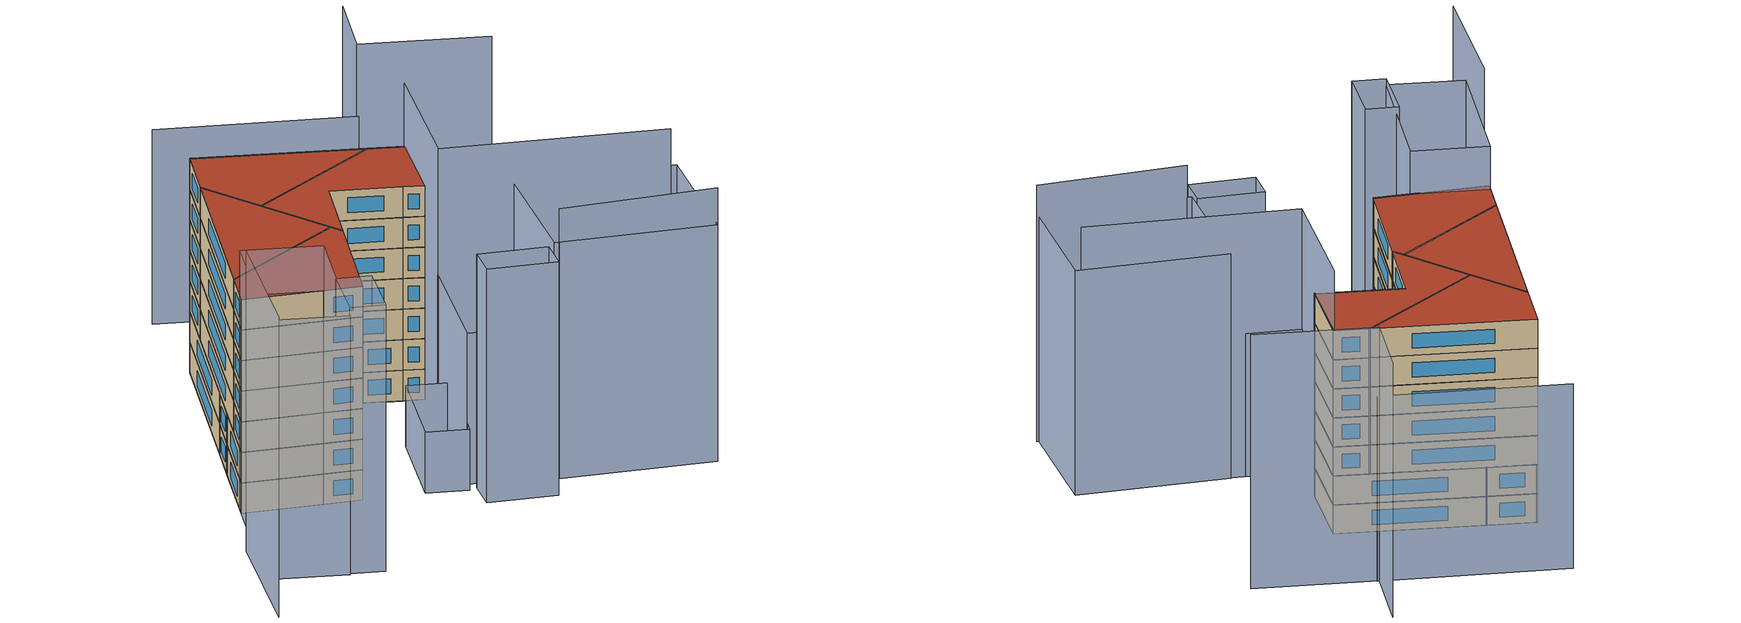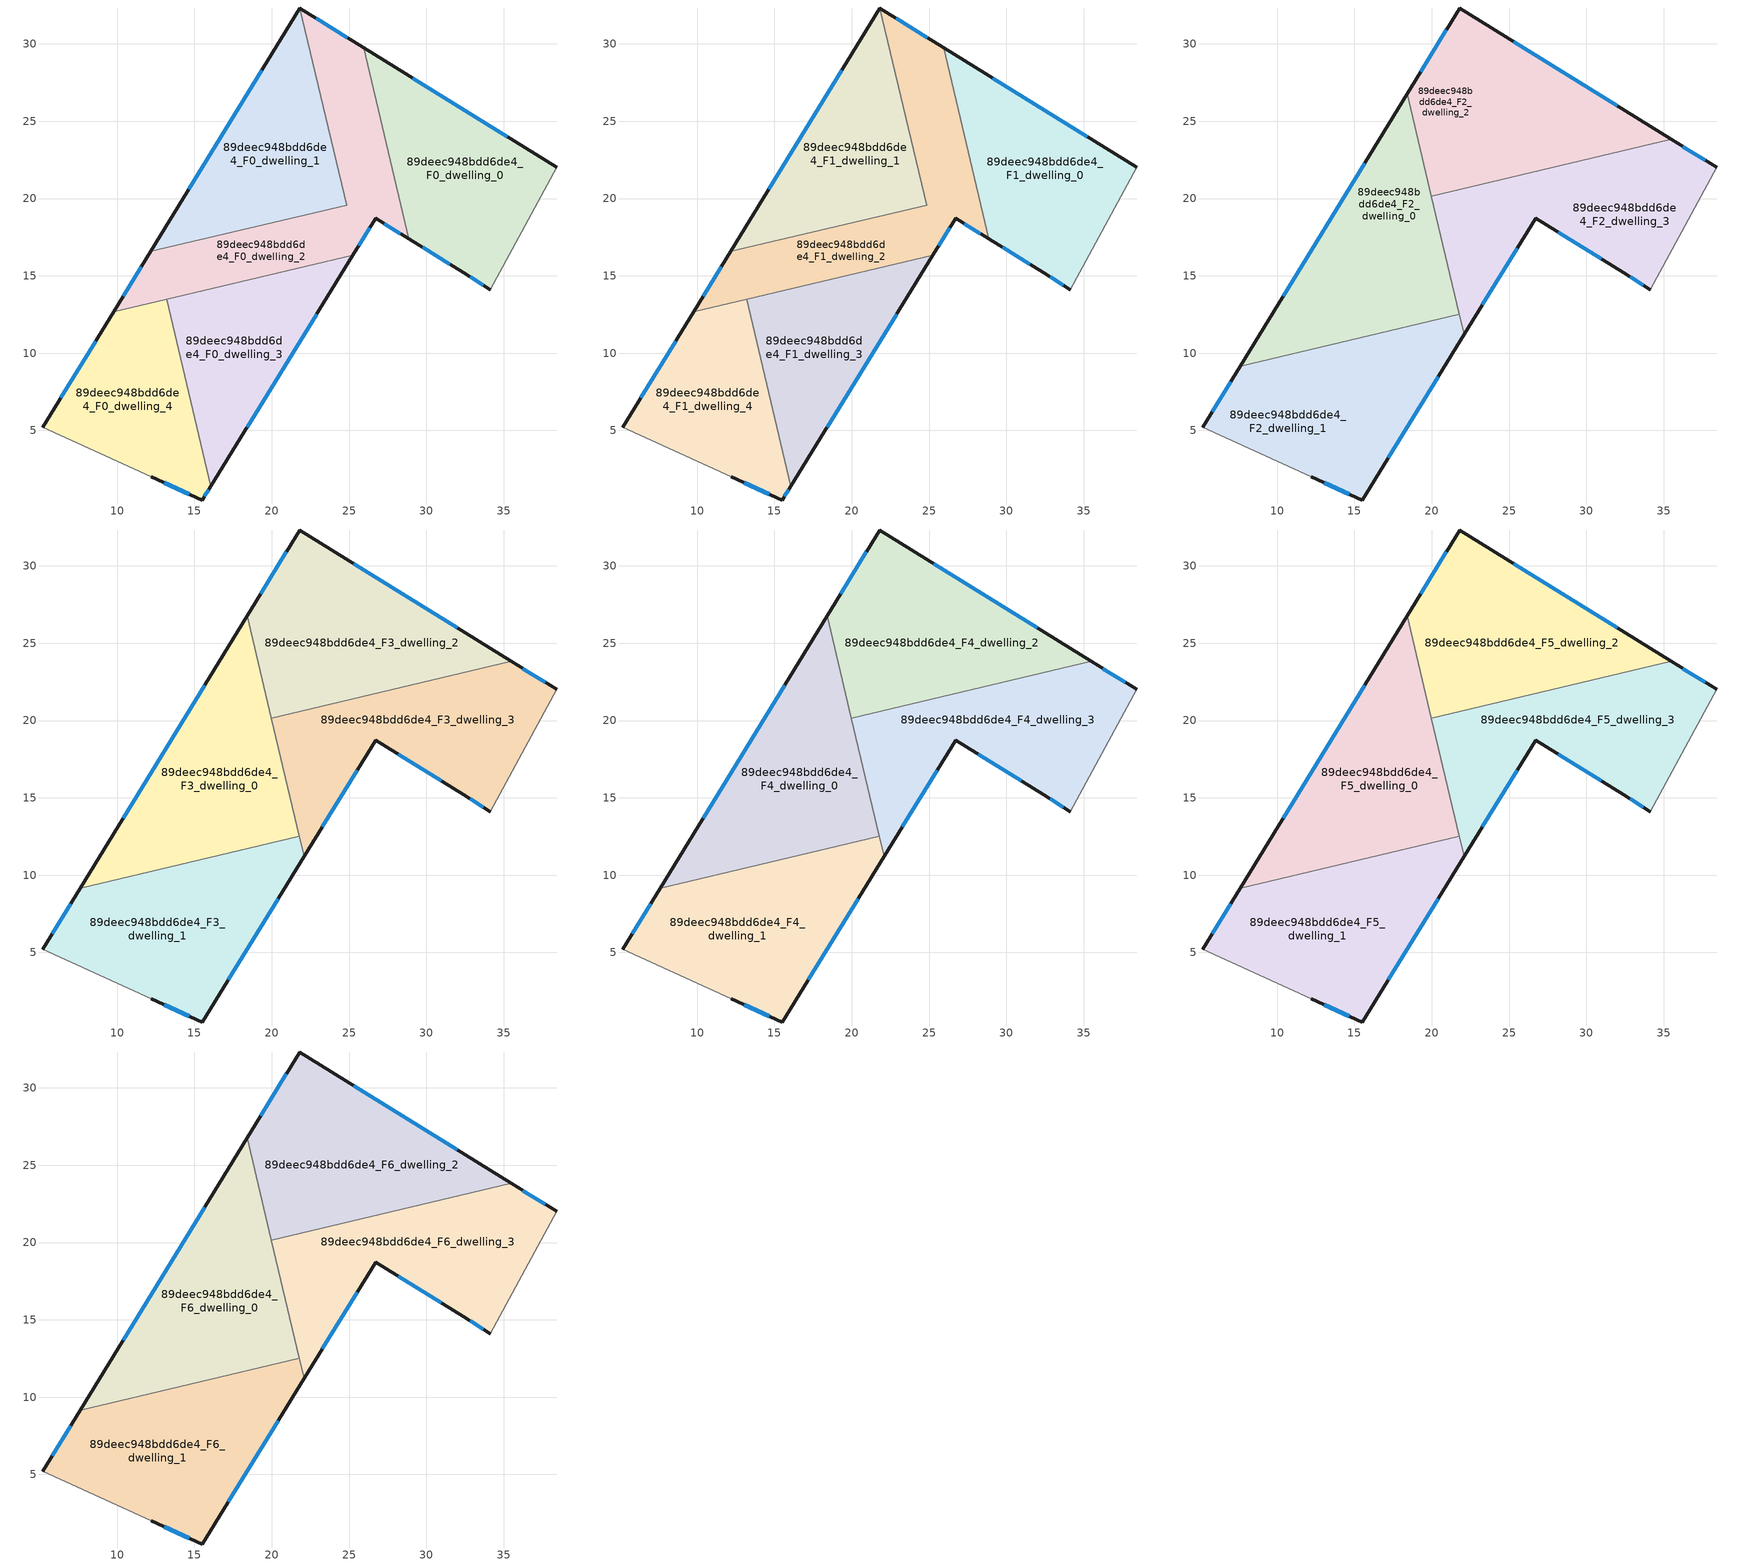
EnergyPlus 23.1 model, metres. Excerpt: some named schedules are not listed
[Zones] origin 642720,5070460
89deec948bdd6de4_F0_dwelling_0
 floor ground (EU_floor_Construction): 34.12,14.11 38.43,22.01 25.94,29.76 28.87,17.39 32.42,15.21 z0
 wall outside (EU_wall_Construction): 34.12,14.11 32.42,15.21 28.87,17.39 / 25.94,29.76 38.43,22.01 z0:3
 wall adiabatic (EU_wall_Construction): 38.43,22.01 34.12,14.11 z0:3
 wall to 89deec948bdd6de4_F0_dwelling_2 (EU_wall_Construction): 28.87,17.39 25.94,29.76 z0:3
 window (EU_Window_Construction): 33.69,14.39 32.86,14.93 / 31.51,15.77 29.77,16.83 / 29.13,27.78 35.24,23.99 z0.77:2.23
89deec948bdd6de4_F0_dwelling_1
 floor ground (EU_floor_Construction): 24.84,19.58 21.83,32.32 21.82,32.32 12.17,16.58 z0
 wall outside (EU_wall_Construction): 12.17,16.58 21.82,32.32 21.83,32.32 z0:3
 wall to 89deec948bdd6de4_F0_dwelling_2 (EU_wall_Construction): 21.83,32.32 24.84,19.58 12.17,16.58 z0:3
 window (EU_Window_Construction): 14.63,20.6 19.35,28.3 z0.77:2.23
89deec948bdd6de4_F0_dwelling_2
 floor ground (EU_floor_Construction): 28.87,17.39 25.94,29.76 21.83,32.32 24.84,19.58 12.17,16.58 9.78,12.68 25.26,16.34 26.72,18.71 z0
 wall outside (EU_wall_Construction): 21.83,32.32 25.94,29.76 / 28.87,17.39 26.72,18.71 25.26,16.34 / 9.78,12.68 12.17,16.58 z0:3
 wall to 89deec948bdd6de4_F0_dwelling_3 (EU_wall_Construction): 25.26,16.34 13.2,13.49 z0:3
 wall to 89deec948bdd6de4_F0_dwelling_4 (EU_wall_Construction): 13.19,13.49 9.78,12.68 z0:3
 window (EU_Window_Construction): 22.88,31.67 24.89,30.41 / 28.32,17.73 27.27,18.37 / 26.34,18.11 25.63,16.94 / 10.39,13.68 11.56,15.59 z0.77:2.23
89deec948bdd6de4_F0_dwelling_3
 floor ground (EU_floor_Construction): 16.05,1.39 25.26,16.34 13.19,13.49 z0
 wall outside (EU_wall_Construction): 25.26,16.34 16.05,1.39 z0:3
 wall to 89deec948bdd6de4_F0_dwelling_4 (EU_wall_Construction): 16.05,1.39 13.19,13.49 z0:3
 window (EU_Window_Construction): 22.9,12.52 18.4,5.21 z0.77:2.23
89deec948bdd6de4_F0_dwelling_4
 floor ground (EU_floor_Construction): 15.51,0.5 16.05,1.39 13.19,13.49 9.78,12.68 5.2,5.21 12.2,2 z0
 wall outside (EU_wall_Construction): 16.05,1.39 15.51,0.5 12.2,2 / 5.2,5.21 9.78,12.68 z0:3
 wall adiabatic (EU_wall_Construction): 12.2,2 5.2,5.21 z0:3
 window (EU_Window_Construction): 15.91,1.17 15.64,0.73 / 14.66,0.89 13.05,1.62 / 6.37,7.12 8.61,10.77 z0.77:2.23
89deec948bdd6de4_F1_dwelling_0
 floor to 89deec948bdd6de4_F0_dwelling_0 (EU_floor_Construction): 34.12,14.11 38.43,22.01 25.94,29.76 28.87,17.39 32.42,15.21 z3
 wall outside (EU_wall_Construction): 34.12,14.11 32.42,15.21 28.87,17.39 / 25.94,29.76 38.43,22.01 z3:6
 wall adiabatic (EU_wall_Construction): 38.43,22.01 34.12,14.11 z3:6
 wall to 89deec948bdd6de4_F1_dwelling_2 (EU_wall_Construction): 28.87,17.39 25.94,29.76 z3:6
 window (EU_Window_Construction): 33.69,14.39 32.86,14.93 / 31.51,15.77 29.77,16.83 / 29.13,27.78 35.24,23.99 z3.77:5.23
89deec948bdd6de4_F1_dwelling_1
 floor to 89deec948bdd6de4_F0_dwelling_1 (EU_floor_Construction): 24.84,19.58 21.83,32.32 21.82,32.32 12.17,16.58 z3
 wall outside (EU_wall_Construction): 12.17,16.58 21.82,32.32 21.83,32.32 z3:6
 wall to 89deec948bdd6de4_F1_dwelling_2 (EU_wall_Construction): 21.83,32.32 24.84,19.58 12.17,16.58 z3:6
 window (EU_Window_Construction): 14.63,20.6 19.35,28.3 z3.77:5.23
89deec948bdd6de4_F1_dwelling_2
 floor to 89deec948bdd6de4_F0_dwelling_2 (EU_floor_Construction): 28.87,17.39 25.94,29.76 21.83,32.32 24.84,19.58 12.17,16.58 9.78,12.68 25.26,16.34 26.72,18.71 z3
 wall outside (EU_wall_Construction): 21.83,32.32 25.94,29.76 / 28.87,17.39 26.72,18.71 25.26,16.34 / 9.78,12.68 12.17,16.58 z3:6
 wall to 89deec948bdd6de4_F1_dwelling_3 (EU_wall_Construction): 25.26,16.34 13.2,13.49 z3:6
 wall to 89deec948bdd6de4_F1_dwelling_4 (EU_wall_Construction): 13.19,13.49 9.78,12.68 z3:6
 window (EU_Window_Construction): 22.88,31.67 24.89,30.41 / 28.32,17.73 27.27,18.37 / 26.34,18.11 25.63,16.94 / 10.39,13.68 11.56,15.59 z3.77:5.23
89deec948bdd6de4_F1_dwelling_3
 floor to 89deec948bdd6de4_F0_dwelling_3 (EU_floor_Construction): 16.05,1.39 25.26,16.34 13.19,13.49 z3
 wall outside (EU_wall_Construction): 25.26,16.34 16.05,1.39 z3:6
 wall to 89deec948bdd6de4_F1_dwelling_4 (EU_wall_Construction): 16.05,1.39 13.19,13.49 z3:6
 window (EU_Window_Construction): 22.9,12.52 18.4,5.21 z3.77:5.23
89deec948bdd6de4_F1_dwelling_4
 floor to 89deec948bdd6de4_F0_dwelling_4 (EU_floor_Construction): 15.51,0.5 16.05,1.39 13.19,13.49 9.78,12.68 5.2,5.21 12.2,2 z3
 wall outside (EU_wall_Construction): 16.05,1.39 15.51,0.5 12.2,2 / 5.2,5.21 9.78,12.68 z3:6
 wall adiabatic (EU_wall_Construction): 12.2,2 5.2,5.21 z3:6
 window (EU_Window_Construction): 15.91,1.17 15.64,0.73 / 14.66,0.89 13.05,1.62 / 6.37,7.12 8.61,10.77 z3.77:5.23
 ceiling adiabatic (EU_roof_Construction): 13.19,13.49 13.87,10.64 7.63,9.17 9.78,12.68 z6
89deec948bdd6de4_F2_dwelling_0
 floor to 89deec948bdd6de4_F1_dwelling_1 (EU_floor_Construction): 20.37,18.52 18.42,26.78 12.17,16.58 z6
 floor to 89deec948bdd6de4_F1_dwelling_2 (EU_floor_Construction): 21.12,15.36 20.37,18.52 12.17,16.58 9.78,12.68 z6
 floor to 89deec948bdd6de4_F1_dwelling_3 (EU_floor_Construction): 21.79,12.51 21.12,15.36 13.2,13.49 13.87,10.64 z6
 floor adiabatic (EU_floor_Construction): 13.87,10.64 13.2,13.49 9.78,12.68 7.62,9.17 z6
 wall outside (EU_wall_Construction): 7.62,9.17 18.42,26.78 z6:9
 wall to 89deec948bdd6de4_F2_dwelling_3 (EU_wall_Construction): 19.98,20.16 21.79,12.51 z6:9
 wall to 89deec948bdd6de4_F2_dwelling_1 (EU_wall_Construction): 21.79,12.51 7.62,9.17 z6:9
 wall to 89deec948bdd6de4_F2_dwelling_2 (EU_wall_Construction): 18.42,26.78 19.98,20.16 z6:9
 window (EU_Window_Construction): 10.38,13.67 15.66,22.28 z6.77:8.23
89deec948bdd6de4_F2_dwelling_1
 floor to 89deec948bdd6de4_F1_dwelling_4 (EU_floor_Construction): 15.51,0.5 16.05,1.39 13.87,10.64 7.63,9.17 5.2,5.21 12.2,2 z6
 floor to 89deec948bdd6de4_F1_dwelling_3 (EU_floor_Construction): 16.05,1.39 22.1,11.21 21.79,12.51 13.87,10.64 z6
 wall outside (EU_wall_Construction): 22.1,11.21 15.51,0.5 12.2,2 / 5.2,5.21 7.62,9.17 z6:9
 wall adiabatic (EU_wall_Construction): 12.2,2 5.2,5.21 z6:9
 wall to 89deec948bdd6de4_F2_dwelling_3 (EU_wall_Construction): 21.79,12.51 22.1,11.21 z6:9
 window (EU_Window_Construction): 20.41,8.47 17.19,3.24 / 14.66,0.89 13.05,1.62 / 5.82,6.22 7.01,8.16 z6.77:8.23
89deec948bdd6de4_F2_dwelling_2
 floor to 89deec948bdd6de4_F1_dwelling_2 (EU_floor_Construction): 27.78,22 25.94,29.76 21.83,32.32 24.45,21.21 z6
 floor to 89deec948bdd6de4_F1_dwelling_0 (EU_floor_Construction): 35.51,23.83 25.94,29.76 27.78,22 z6
 floor to 89deec948bdd6de4_F1_dwelling_1 (EU_floor_Construction): 24.45,21.21 21.83,32.32 21.82,32.32 18.42,26.78 19.98,20.16 z6
 wall outside (EU_wall_Construction): 18.42,26.78 21.82,32.32 35.51,23.83 z6:9
 wall to 89deec948bdd6de4_F2_dwelling_3 (EU_wall_Construction): 35.51,23.83 19.98,20.16 z6:9
 window (EU_Window_Construction): 19.29,28.19 20.95,30.91 / 25.31,30.15 32.01,26 z6.77:8.23
89deec948bdd6de4_F2_dwelling_3
 floor to 89deec948bdd6de4_F1_dwelling_0 (EU_floor_Construction): 34.12,14.11 38.43,22.01 35.51,23.83 27.78,22 28.87,17.39 32.42,15.21 z6
 floor to 89deec948bdd6de4_F1_dwelling_2 (EU_floor_Construction): 28.87,17.39 27.78,22 24.45,21.21 24.84,19.58 20.37,18.52 21.12,15.36 25.26,16.34 26.72,18.71 z6
 floor to 89deec948bdd6de4_F1_dwelling_3 (EU_floor_Construction): 22.1,11.21 25.26,16.34 21.12,15.36 z6
 floor to 89deec948bdd6de4_F1_dwelling_1 (EU_floor_Construction): 24.84,19.58 24.45,21.21 19.98,20.16 20.37,18.52 z6
 wall outside (EU_wall_Construction): 35.51,23.83 38.43,22.01 / 34.12,14.11 32.42,15.21 26.72,18.71 22.1,11.21 z6:9
 wall adiabatic (EU_wall_Construction): 38.43,22.01 34.12,14.11 z6:9
 window (EU_Window_Construction): 25.54,16.8 23.28,13.13 / 36.25,23.36 37.68,22.48 / 33.69,14.39 32.86,14.93 / 30.96,16.1 28.17,17.82 z6.77:8.23
89deec948bdd6de4_F3_dwelling_0
 floor to 89deec948bdd6de4_F2_dwelling_0 (EU_floor_Construction): 21.79,12.51 18.42,26.78 7.62,9.17 z9
 wall outside (EU_wall_Construction): 7.62,9.17 18.42,26.78 z9:12
 wall to 89deec948bdd6de4_F3_dwelling_3 (EU_wall_Construction): 19.98,20.16 21.79,12.51 z9:12
 wall to 89deec948bdd6de4_F3_dwelling_1 (EU_wall_Construction): 21.79,12.51 7.62,9.17 z9:12
 wall to 89deec948bdd6de4_F3_dwelling_2 (EU_wall_Construction): 18.42,26.78 19.98,20.16 z9:12
 window (EU_Window_Construction): 10.38,13.67 15.66,22.28 z9.77:11.23
89deec948bdd6de4_F3_dwelling_1
 floor to 89deec948bdd6de4_F2_dwelling_1 (EU_floor_Construction): 15.51,0.5 22.1,11.21 21.79,12.51 7.62,9.17 5.2,5.21 12.2,2 z9
 wall outside (EU_wall_Construction): 22.1,11.21 15.51,0.5 12.2,2 / 5.2,5.21 7.62,9.17 z9:12
 wall adiabatic (EU_wall_Construction): 12.2,2 5.2,5.21 z9:12
 wall to 89deec948bdd6de4_F3_dwelling_3 (EU_wall_Construction): 21.79,12.51 22.1,11.21 z9:12
 window (EU_Window_Construction): 20.41,8.47 17.19,3.24 / 14.66,0.89 13.05,1.62 / 5.82,6.22 7.01,8.16 z9.77:11.23
89deec948bdd6de4_F3_dwelling_2
 floor to 89deec948bdd6de4_F2_dwelling_2 (EU_floor_Construction): 35.51,23.83 21.82,32.32 18.42,26.78 19.98,20.16 z9
 wall outside (EU_wall_Construction): 18.42,26.78 21.82,32.32 35.51,23.83 z9:12
 wall to 89deec948bdd6de4_F3_dwelling_3 (EU_wall_Construction): 35.51,23.83 19.98,20.16 z9:12
 window (EU_Window_Construction): 19.29,28.19 20.95,30.91 / 25.31,30.15 32.01,26 z9.77:11.23
89deec948bdd6de4_F3_dwelling_3
 floor to 89deec948bdd6de4_F2_dwelling_3 (EU_floor_Construction): 34.12,14.11 38.43,22.01 35.51,23.83 19.98,20.16 22.1,11.21 26.72,18.71 32.42,15.21 z9
 wall outside (EU_wall_Construction): 35.51,23.83 38.43,22.01 / 34.12,14.11 32.42,15.21 26.72,18.71 22.1,11.21 z9:12
 wall adiabatic (EU_wall_Construction): 38.43,22.01 34.12,14.11 z9:12
 window (EU_Window_Construction): 25.54,16.8 23.28,13.13 / 36.25,23.36 37.68,22.48 / 33.69,14.39 32.86,14.93 / 30.96,16.1 28.17,17.82 z9.77:11.23
89deec948bdd6de4_F4_dwelling_0
 floor to 89deec948bdd6de4_F3_dwelling_0 (EU_floor_Construction): 21.79,12.51 18.42,26.78 7.62,9.17 z12
 wall outside (EU_wall_Construction): 7.62,9.17 18.42,26.78 z12:15
 wall to 89deec948bdd6de4_F4_dwelling_3 (EU_wall_Construction): 19.98,20.16 21.79,12.51 z12:15
 wall to 89deec948bdd6de4_F4_dwelling_1 (EU_wall_Construction): 21.79,12.51 7.62,9.17 z12:15
 wall to 89deec948bdd6de4_F4_dwelling_2 (EU_wall_Construction): 18.42,26.78 19.98,20.16 z12:15
 window (EU_Window_Construction): 10.38,13.67 15.66,22.28 z12.77:14.23
89deec948bdd6de4_F4_dwelling_1
 floor to 89deec948bdd6de4_F3_dwelling_1 (EU_floor_Construction): 15.51,0.5 22.1,11.21 21.79,12.51 7.62,9.17 5.2,5.21 12.2,2 z12
 wall outside (EU_wall_Construction): 22.1,11.21 15.51,0.5 12.2,2 / 5.2,5.21 7.62,9.17 z12:15
 wall adiabatic (EU_wall_Construction): 12.2,2 5.2,5.21 z12:15
 wall to 89deec948bdd6de4_F4_dwelling_3 (EU_wall_Construction): 21.79,12.51 22.1,11.21 z12:15
 window (EU_Window_Construction): 20.41,8.47 17.19,3.24 / 14.66,0.89 13.05,1.62 / 5.82,6.22 7.01,8.16 z12.77:14.23
89deec948bdd6de4_F4_dwelling_2
 floor to 89deec948bdd6de4_F3_dwelling_2 (EU_floor_Construction): 35.51,23.83 21.82,32.32 18.42,26.78 19.98,20.16 z12
 wall outside (EU_wall_Construction): 18.42,26.78 21.82,32.32 35.51,23.83 z12:15
 wall to 89deec948bdd6de4_F4_dwelling_3 (EU_wall_Construction): 35.51,23.83 19.98,20.16 z12:15
 window (EU_Window_Construction): 19.29,28.19 20.95,30.91 / 25.31,30.15 32.01,26 z12.77:14.23
89deec948bdd6de4_F4_dwelling_3
 floor to 89deec948bdd6de4_F3_dwelling_3 (EU_floor_Construction): 34.12,14.11 38.43,22.01 35.51,23.83 19.98,20.16 22.1,11.21 26.72,18.71 32.42,15.21 z12
 wall outside (EU_wall_Construction): 35.51,23.83 38.43,22.01 / 34.12,14.11 32.42,15.21 26.72,18.71 22.1,11.21 z12:15
 wall adiabatic (EU_wall_Construction): 38.43,22.01 34.12,14.11 z12:15
 window (EU_Window_Construction): 25.54,16.8 23.28,13.13 / 36.25,23.36 37.68,22.48 / 33.69,14.39 32.86,14.93 / 30.96,16.1 28.17,17.82 z12.77:14.23
89deec948bdd6de4_F5_dwelling_0
 floor to 89deec948bdd6de4_F4_dwelling_0 (EU_floor_Construction): 21.79,12.51 18.42,26.78 7.62,9.17 z15
 wall outside (EU_wall_Construction): 7.62,9.17 18.42,26.78 z15:18
 wall to 89deec948bdd6de4_F5_dwelling_3 (EU_wall_Construction): 19.98,20.16 21.79,12.51 z15:18
 wall to 89deec948bdd6de4_F5_dwelling_1 (EU_wall_Construction): 21.79,12.51 7.62,9.17 z15:18
 wall to 89deec948bdd6de4_F5_dwelling_2 (EU_wall_Construction): 18.42,26.78 19.98,20.16 z15:18
 window (EU_Window_Construction): 10.38,13.67 15.66,22.28 z15.77:17.23
89deec948bdd6de4_F5_dwelling_1
 floor to 89deec948bdd6de4_F4_dwelling_1 (EU_floor_Construction): 15.51,0.5 22.1,11.21 21.79,12.51 7.62,9.17 5.2,5.21 12.2,2 z15
 wall outside (EU_wall_Construction): 22.1,11.21 15.51,0.5 12.2,2 / 5.2,5.21 7.62,9.17 z15:18
 wall adiabatic (EU_wall_Construction): 12.2,2 5.2,5.21 z15:18
 wall to 89deec948bdd6de4_F5_dwelling_3 (EU_wall_Construction): 21.79,12.51 22.1,11.21 z15:18
 window (EU_Window_Construction): 20.41,8.47 17.19,3.24 / 14.66,0.89 13.05,1.62 / 5.82,6.22 7.01,8.16 z15.77:17.23
89deec948bdd6de4_F5_dwelling_2
 floor to 89deec948bdd6de4_F4_dwelling_2 (EU_floor_Construction): 35.51,23.83 21.82,32.32 18.42,26.78 19.98,20.16 z15
 wall outside (EU_wall_Construction): 18.42,26.78 21.82,32.32 35.51,23.83 z15:18
 wall to 89deec948bdd6de4_F5_dwelling_3 (EU_wall_Construction): 35.51,23.83 19.98,20.16 z15:18
 window (EU_Window_Construction): 19.29,28.19 20.95,30.91 / 25.31,30.15 32.01,26 z15.77:17.23
89deec948bdd6de4_F5_dwelling_3
 floor to 89deec948bdd6de4_F4_dwelling_3 (EU_floor_Construction): 34.12,14.11 38.43,22.01 35.51,23.83 19.98,20.16 22.1,11.21 26.72,18.71 32.42,15.21 z15
 wall outside (EU_wall_Construction): 35.51,23.83 38.43,22.01 / 34.12,14.11 32.42,15.21 26.72,18.71 22.1,11.21 z15:18
 wall adiabatic (EU_wall_Construction): 38.43,22.01 34.12,14.11 z15:18
 window (EU_Window_Construction): 25.54,16.8 23.28,13.13 / 36.25,23.36 37.68,22.48 / 33.69,14.39 32.86,14.93 / 30.96,16.1 28.17,17.82 z15.77:17.23
89deec948bdd6de4_F6_dwelling_0
 floor to 89deec948bdd6de4_F5_dwelling_0 (EU_floor_Construction): 21.79,12.51 18.42,26.78 7.62,9.17 z18
 wall outside (EU_wall_Construction): 7.62,9.17 18.42,26.78 z18:21
 wall to 89deec948bdd6de4_F6_dwelling_3 (EU_wall_Construction): 19.98,20.16 21.79,12.51 z18:21
 wall to 89deec948bdd6de4_F6_dwelling_1 (EU_wall_Construction): 21.79,12.51 7.62,9.17 z18:21
 wall to 89deec948bdd6de4_F6_dwelling_2 (EU_wall_Construction): 18.42,26.78 19.98,20.16 z18:21
 window (EU_Window_Construction): 10.38,13.67 15.66,22.28 z18.77:20.23
 roof outside (EU_roof_Construction): 18.42,26.78 21.79,12.51 7.62,9.17 z21
89deec948bdd6de4_F6_dwelling_1
 floor to 89deec948bdd6de4_F5_dwelling_1 (EU_floor_Construction): 15.51,0.5 22.1,11.21 21.79,12.51 7.62,9.17 5.2,5.21 12.2,2 z18
 wall outside (EU_wall_Construction): 22.1,11.21 15.51,0.5 12.2,2 / 5.2,5.21 7.62,9.17 z18:21
 wall adiabatic (EU_wall_Construction): 12.2,2 5.2,5.21 z18:21
 wall to 89deec948bdd6de4_F6_dwelling_3 (EU_wall_Construction): 21.79,12.51 22.1,11.21 z18:21
 window (EU_Window_Construction): 20.41,8.47 17.19,3.24 / 14.66,0.89 13.05,1.62 / 5.82,6.22 7.01,8.16 z18.77:20.23
 roof outside (EU_roof_Construction): 21.79,12.51 22.1,11.21 15.51,0.5 12.2,2 5.2,5.21 7.62,9.17 z21
89deec948bdd6de4_F6_dwelling_2
 floor to 89deec948bdd6de4_F5_dwelling_2 (EU_floor_Construction): 35.51,23.83 21.82,32.32 18.42,26.78 19.98,20.16 z18
 wall outside (EU_wall_Construction): 18.42,26.78 21.82,32.32 35.51,23.83 z18:21
 wall to 89deec948bdd6de4_F6_dwelling_3 (EU_wall_Construction): 35.51,23.83 19.98,20.16 z18:21
 window (EU_Window_Construction): 19.29,28.19 20.95,30.91 / 25.31,30.15 32.01,26 z18.77:20.23
 roof outside (EU_roof_Construction): 35.51,23.83 19.98,20.16 18.42,26.78 21.82,32.32 z21
89deec948bdd6de4_F6_dwelling_3
 floor to 89deec948bdd6de4_F5_dwelling_3 (EU_floor_Construction): 34.12,14.11 38.43,22.01 35.51,23.83 19.98,20.16 22.1,11.21 26.72,18.71 32.42,15.21 z18
 wall outside (EU_wall_Construction): 35.51,23.83 38.43,22.01 / 34.12,14.11 32.42,15.21 26.72,18.71 22.1,11.21 z18:21
 wall adiabatic (EU_wall_Construction): 38.43,22.01 34.12,14.11 z18:21
 window (EU_Window_Construction): 25.54,16.8 23.28,13.13 / 36.25,23.36 37.68,22.48 / 33.69,14.39 32.86,14.93 / 30.96,16.1 28.17,17.82 z18.77:20.23
 roof outside (EU_roof_Construction): 38.43,22.01 34.12,14.11 32.42,15.21 26.72,18.71 22.1,11.21 19.98,20.16 35.51,23.83 z21
shading: -6.92,-14.6 0.22,-1.48 z0:29.4; 32.09,-7.1 46.02,-12.64 z0:26.5; 7.3,-5.5 10.2,-7.1 / 10.2,-7.1 6.99,-12.91 / 6.99,-12.91 4.09,-11.31 / 4.09,-11.31 7.3,-5.5 z0:26.1; 29.76,-9.83 23.71,-7 / 23.71,-7 25.17,-3.88 / 25.17,-3.88 31.21,-6.71 / 31.21,-6.71 29.76,-9.83 z0:22.9; 45.52,-13.22 31.69,-6.91 / 31.69,-6.91 37.43,5.69 / 37.43,5.69 51.26,-0.61 / 51.26,-0.61 45.52,-13.22 z0:23.2; -2.51,-7.5 5.66,5.97 / 5.66,5.97 12.2,2.01 / 12.2,2.01 4.03,-11.47 / 4.03,-11.47 -2.51,-7.5 z0:25.4; 52.54,26.81 42.07,33.22 / 42.07,33.22 46.54,40.52 z0:26.2; 26.11,7.22 29.61,5.19 / 29.61,5.19 24.31,-3.94 / 24.31,-3.94 20.81,-1.9 / 20.81,-1.9 26.11,7.22 z0:6; 25.01,-2.7 31.36,8.99 / 31.36,8.99 36.12,6.4 / 36.12,6.4 29.77,-5.29 / 29.77,-5.29 25.01,-2.7 z0:14.8; 50.13,-1.11 31.32,8.9 / 31.32,8.9 38.32,22.07 z0:27.2; 42.23,33.12 26.12,42.73 z0:19.1
[Building]
EU S2 Campaign: North Axis=0; Terrain=City; Solar Distribution=FullExterior
[Site:Location]
Lyon-Bron: Latitude=45.75; Longitude=5; Time Zone=1; Elevation=198
[SizingPeriod:WeatherFileDays]
AnnualSizingPeriod: Begin Month=1; Begin Day of Month=1; End Month=12; End Day of Month=31; Day of Week for Start Day=Monday; Use Weather File Daylight Saving Period=No; Use Weather File Rain and Snow Indicators=No
[MATERIAL]
EU_InternalMass_Material: Roughness=MediumRough; Thickness=0.1; Conductivity=1; Density=1800; Specific Heat=900; Thermal Absorptance=0.9; Solar Absorptance=0.7; Visible Absorptance=0.7
[MATERIAL:NOMASS] Roughness=MediumRough; Thermal Absorptance=0.9; Solar Absorptance=0.7; Visible Absorptance=0.7
Name | Thermal Resistance
EU_wall_NoMass | 0.370959
EU_roof_NoMass | 0.369943
EU_floor_NoMass | 0.443696
[WINDOWMATERIAL:SIMPLEGLAZINGSYSTEM]
EU_Window_SimpleGlazing: UFactor=2.34218; Solar Heat Gain Coefficient=0.76; Visible Transmittance=0.76
[CONSTRUCTION]
EU_wall_Construction: EU_wall_NoMass
EU_roof_Construction: EU_roof_NoMass
EU_floor_Construction: EU_floor_NoMass
EU_InternalMass_Construction: EU_InternalMass_Material
EU_Window_Construction: EU_Window_SimpleGlazing
[ZONE] Type=1; Multiplier=1; Ceiling Height=autocalculate; Floor Area=autocalculate; Part of Total Floor Area=Yes
Name | Volume
89deec948bdd6de4_F0_dwelling_0; 89deec948bdd6de4_F1_dwelling_0 | 280.869
89deec948bdd6de4_F2_dwelling_0; 89deec948bdd6de4_F3_dwelling_0; 89deec948bdd6de4_F4_dwelling_0; 89deec948bdd6de4_F5_dwelling_0; 89deec948bdd6de4_F6_dwelling_0 | 319.95
89deec948bdd6de4_F0_dwelling_1; 89deec948bdd6de4_F1_dwelling_1 | 255.969
89deec948bdd6de4_F2_dwelling_1; 89deec948bdd6de4_F3_dwelling_1; 89deec948bdd6de4_F4_dwelling_1; 89deec948bdd6de4_F5_dwelling_1; 89deec948bdd6de4_F6_dwelling_1 | 319.953
89deec948bdd6de4_F0_dwelling_2; 89deec948bdd6de4_F1_dwelling_2 | 280.85
89deec948bdd6de4_F2_dwelling_2; 89deec948bdd6de4_F3_dwelling_2; 89deec948bdd6de4_F4_dwelling_2; 89deec948bdd6de4_F5_dwelling_2; 89deec948bdd6de4_F6_dwelling_2 | 319.928
89deec948bdd6de4_F0_dwelling_3; 89deec948bdd6de4_F1_dwelling_3 | 231.016
89deec948bdd6de4_F2_dwelling_3; 89deec948bdd6de4_F3_dwelling_3; 89deec948bdd6de4_F4_dwelling_3; 89deec948bdd6de4_F5_dwelling_3; 89deec948bdd6de4_F6_dwelling_3 | 319.919
89deec948bdd6de4_F0_dwelling_4; 89deec948bdd6de4_F1_dwelling_4 | 231.022
[INTERNALMASS] Construction=EU_InternalMass_Construction
Name | Zone or ZoneList | Surface Area
89deec948bdd6de4_F0_dwelling_0_EU_InternalMass | 89deec948bdd6de4_F0_dwelling_0 | 93.6249
89deec948bdd6de4_F0_dwelling_1_EU_InternalMass | 89deec948bdd6de4_F0_dwelling_1 | 85.3244
89deec948bdd6de4_F0_dwelling_2_EU_InternalMass | 89deec948bdd6de4_F0_dwelling_2 | 93.6168
89deec948bdd6de4_F0_dwelling_3_EU_InternalMass | 89deec948bdd6de4_F0_dwelling_3 | 77.0091
89deec948bdd6de4_F0_dwelling_4_EU_InternalMass | 89deec948bdd6de4_F0_dwelling_4 | 77.0081
89deec948bdd6de4_F1_dwelling_0_EU_InternalMass | 89deec948bdd6de4_F1_dwelling_0 | 93.6249
89deec948bdd6de4_F1_dwelling_1_EU_InternalMass | 89deec948bdd6de4_F1_dwelling_1 | 85.3244
89deec948bdd6de4_F1_dwelling_2_EU_InternalMass | 89deec948bdd6de4_F1_dwelling_2 | 93.6168
89deec948bdd6de4_F1_dwelling_3_EU_InternalMass | 89deec948bdd6de4_F1_dwelling_3 | 77.0091
89deec948bdd6de4_F1_dwelling_4_EU_InternalMass | 89deec948bdd6de4_F1_dwelling_4 | 77.0081
89deec948bdd6de4_F2_dwelling_0_EU_InternalMass | 89deec948bdd6de4_F2_dwelling_0 | 106.65
89deec948bdd6de4_F2_dwelling_1_EU_InternalMass | 89deec948bdd6de4_F2_dwelling_1 | 106.651
89deec948bdd6de4_F2_dwelling_2_EU_InternalMass | 89deec948bdd6de4_F2_dwelling_2 | 106.643
89deec948bdd6de4_F2_dwelling_3_EU_InternalMass | 89deec948bdd6de4_F2_dwelling_3 | 106.64
89deec948bdd6de4_F3_dwelling_0_EU_InternalMass | 89deec948bdd6de4_F3_dwelling_0 | 106.65
89deec948bdd6de4_F3_dwelling_1_EU_InternalMass | 89deec948bdd6de4_F3_dwelling_1 | 106.651
89deec948bdd6de4_F3_dwelling_2_EU_InternalMass | 89deec948bdd6de4_F3_dwelling_2 | 106.643
89deec948bdd6de4_F3_dwelling_3_EU_InternalMass | 89deec948bdd6de4_F3_dwelling_3 | 106.64
89deec948bdd6de4_F4_dwelling_0_EU_InternalMass | 89deec948bdd6de4_F4_dwelling_0 | 106.65
89deec948bdd6de4_F4_dwelling_1_EU_InternalMass | 89deec948bdd6de4_F4_dwelling_1 | 106.651
89deec948bdd6de4_F4_dwelling_2_EU_InternalMass | 89deec948bdd6de4_F4_dwelling_2 | 106.643
89deec948bdd6de4_F4_dwelling_3_EU_InternalMass | 89deec948bdd6de4_F4_dwelling_3 | 106.64
89deec948bdd6de4_F5_dwelling_0_EU_InternalMass | 89deec948bdd6de4_F5_dwelling_0 | 106.65
89deec948bdd6de4_F5_dwelling_1_EU_InternalMass | 89deec948bdd6de4_F5_dwelling_1 | 106.651
89deec948bdd6de4_F5_dwelling_2_EU_InternalMass | 89deec948bdd6de4_F5_dwelling_2 | 106.643
89deec948bdd6de4_F5_dwelling_3_EU_InternalMass | 89deec948bdd6de4_F5_dwelling_3 | 106.64
89deec948bdd6de4_F6_dwelling_0_EU_InternalMass | 89deec948bdd6de4_F6_dwelling_0 | 106.65
89deec948bdd6de4_F6_dwelling_1_EU_InternalMass | 89deec948bdd6de4_F6_dwelling_1 | 106.651
89deec948bdd6de4_F6_dwelling_2_EU_InternalMass | 89deec948bdd6de4_F6_dwelling_2 | 106.643
89deec948bdd6de4_F6_dwelling_3_EU_InternalMass | 89deec948bdd6de4_F6_dwelling_3 | 106.64
[OTHEREQUIPMENT] Fuel Type=Electricity; Design Level Calculation Method=Watts/Area; Power per Zone Floor Area=1; Fraction Latent=0; Fraction Radiant=0; Fraction Lost=0; Carbon Dioxide Generation Rate=0; EndUse Subcategory=EU_Step8_InternalGains
Name | Zone or ZoneList or Space or SpaceList | Schedule
EU_Step8_InternalGain_89deec948bdd6de4_F0_dwelling_0_f000 | 89deec948bdd6de4_F0_dwelling_0 | EU_Step8_GainSchedule_89deec948bdd6de4_F0_dwelling_0_f000
EU_Step8_InternalGain_89deec948bdd6de4_F0_dwelling_1_f000 | 89deec948bdd6de4_F0_dwelling_1 | EU_Step8_GainSchedule_89deec948bdd6de4_F0_dwelling_1_f000
EU_Step8_InternalGain_89deec948bdd6de4_F0_dwelling_2_f000 | 89deec948bdd6de4_F0_dwelling_2 | EU_Step8_GainSchedule_89deec948bdd6de4_F0_dwelling_2_f000
EU_Step8_InternalGain_89deec948bdd6de4_F0_dwelling_3_f000 | 89deec948bdd6de4_F0_dwelling_3 | EU_Step8_GainSchedule_89deec948bdd6de4_F0_dwelling_3_f000
EU_Step8_InternalGain_89deec948bdd6de4_F0_dwelling_4_f000 | 89deec948bdd6de4_F0_dwelling_4 | EU_Step8_GainSchedule_89deec948bdd6de4_F0_dwelling_4_f000
EU_Step8_InternalGain_89deec948bdd6de4_F1_dwelling_0_f000 | 89deec948bdd6de4_F1_dwelling_0 | EU_Step8_GainSchedule_89deec948bdd6de4_F1_dwelling_0_f000
EU_Step8_InternalGain_89deec948bdd6de4_F1_dwelling_1_f000 | 89deec948bdd6de4_F1_dwelling_1 | EU_Step8_GainSchedule_89deec948bdd6de4_F1_dwelling_1_f000
EU_Step8_InternalGain_89deec948bdd6de4_F1_dwelling_2_f000 | 89deec948bdd6de4_F1_dwelling_2 | EU_Step8_GainSchedule_89deec948bdd6de4_F1_dwelling_2_f000
EU_Step8_InternalGain_89deec948bdd6de4_F1_dwelling_3_f000 | 89deec948bdd6de4_F1_dwelling_3 | EU_Step8_GainSchedule_89deec948bdd6de4_F1_dwelling_3_f000
EU_Step8_InternalGain_89deec948bdd6de4_F1_dwelling_4_f000 | 89deec948bdd6de4_F1_dwelling_4 | EU_Step8_GainSchedule_89deec948bdd6de4_F1_dwelling_4_f000
EU_Step8_InternalGain_89deec948bdd6de4_F2_dwelling_0_f000 | 89deec948bdd6de4_F2_dwelling_0 | EU_Step8_GainSchedule_89deec948bdd6de4_F2_dwelling_0_f000
EU_Step8_InternalGain_89deec948bdd6de4_F2_dwelling_1_f000 | 89deec948bdd6de4_F2_dwelling_1 | EU_Step8_GainSchedule_89deec948bdd6de4_F2_dwelling_1_f000
EU_Step8_InternalGain_89deec948bdd6de4_F2_dwelling_2_f000 | 89deec948bdd6de4_F2_dwelling_2 | EU_Step8_GainSchedule_89deec948bdd6de4_F2_dwelling_2_f000
EU_Step8_InternalGain_89deec948bdd6de4_F2_dwelling_3_f000 | 89deec948bdd6de4_F2_dwelling_3 | EU_Step8_GainSchedule_89deec948bdd6de4_F2_dwelling_3_f000
EU_Step8_InternalGain_89deec948bdd6de4_F3_dwelling_0_f000 | 89deec948bdd6de4_F3_dwelling_0 | EU_Step8_GainSchedule_89deec948bdd6de4_F3_dwelling_0_f000
EU_Step8_InternalGain_89deec948bdd6de4_F3_dwelling_1_f000 | 89deec948bdd6de4_F3_dwelling_1 | EU_Step8_GainSchedule_89deec948bdd6de4_F3_dwelling_1_f000
EU_Step8_InternalGain_89deec948bdd6de4_F3_dwelling_2_f000 | 89deec948bdd6de4_F3_dwelling_2 | EU_Step8_GainSchedule_89deec948bdd6de4_F3_dwelling_2_f000
EU_Step8_InternalGain_89deec948bdd6de4_F3_dwelling_3_f000 | 89deec948bdd6de4_F3_dwelling_3 | EU_Step8_GainSchedule_89deec948bdd6de4_F3_dwelling_3_f000
EU_Step8_InternalGain_89deec948bdd6de4_F4_dwelling_0_f000 | 89deec948bdd6de4_F4_dwelling_0 | EU_Step8_GainSchedule_89deec948bdd6de4_F4_dwelling_0_f000
EU_Step8_InternalGain_89deec948bdd6de4_F4_dwelling_1_f000 | 89deec948bdd6de4_F4_dwelling_1 | EU_Step8_GainSchedule_89deec948bdd6de4_F4_dwelling_1_f000
EU_Step8_InternalGain_89deec948bdd6de4_F4_dwelling_2_f000 | 89deec948bdd6de4_F4_dwelling_2 | EU_Step8_GainSchedule_89deec948bdd6de4_F4_dwelling_2_f000
EU_Step8_InternalGain_89deec948bdd6de4_F4_dwelling_3_f000 | 89deec948bdd6de4_F4_dwelling_3 | EU_Step8_GainSchedule_89deec948bdd6de4_F4_dwelling_3_f000
EU_Step8_InternalGain_89deec948bdd6de4_F5_dwelling_0_f000 | 89deec948bdd6de4_F5_dwelling_0 | EU_Step8_GainSchedule_89deec948bdd6de4_F5_dwelling_0_f000
EU_Step8_InternalGain_89deec948bdd6de4_F5_dwelling_1_f000 | 89deec948bdd6de4_F5_dwelling_1 | EU_Step8_GainSchedule_89deec948bdd6de4_F5_dwelling_1_f000
EU_Step8_InternalGain_89deec948bdd6de4_F5_dwelling_2_f000 | 89deec948bdd6de4_F5_dwelling_2 | EU_Step8_GainSchedule_89deec948bdd6de4_F5_dwelling_2_f000
EU_Step8_InternalGain_89deec948bdd6de4_F5_dwelling_3_f000 | 89deec948bdd6de4_F5_dwelling_3 | EU_Step8_GainSchedule_89deec948bdd6de4_F5_dwelling_3_f000
EU_Step8_InternalGain_89deec948bdd6de4_F6_dwelling_0_f000 | 89deec948bdd6de4_F6_dwelling_0 | EU_Step8_GainSchedule_89deec948bdd6de4_F6_dwelling_0_f000
EU_Step8_InternalGain_89deec948bdd6de4_F6_dwelling_1_f000 | 89deec948bdd6de4_F6_dwelling_1 | EU_Step8_GainSchedule_89deec948bdd6de4_F6_dwelling_1_f000
EU_Step8_InternalGain_89deec948bdd6de4_F6_dwelling_2_f000 | 89deec948bdd6de4_F6_dwelling_2 | EU_Step8_GainSchedule_89deec948bdd6de4_F6_dwelling_2_f000
EU_Step8_InternalGain_89deec948bdd6de4_F6_dwelling_3_f000 | 89deec948bdd6de4_F6_dwelling_3 | EU_Step8_GainSchedule_89deec948bdd6de4_F6_dwelling_3_f000
[ZONEVENTILATION:DESIGNFLOWRATE] Schedule=EU_AlwaysOn; Design Flow Rate Calculation Method=AirChanges/Hour; Air Changes per Hour=0.44192; Ventilation Type=Natural; Fan Pressure Rise=0; Fan Total Efficiency=1; Constant Term Coefficient=1; Temperature Term Coefficient=0; Velocity Term Coefficient=0; Velocity Squared Term Coefficient=0; Minimum Indoor Temperature=-100; Maximum Indoor Temperature=100; Delta Temperature=-100; Minimum Outdoor Temperature=-100; Maximum Outdoor Temperature=100; Maximum Wind Speed=40
Name | Zone or ZoneList or Space or SpaceList
EU_ConstantAir_89deec948bdd6de4_F0_dwelling_0 | 89deec948bdd6de4_F0_dwelling_0
EU_ConstantAir_89deec948bdd6de4_F0_dwelling_1 | 89deec948bdd6de4_F0_dwelling_1
EU_ConstantAir_89deec948bdd6de4_F0_dwelling_2 | 89deec948bdd6de4_F0_dwelling_2
EU_ConstantAir_89deec948bdd6de4_F0_dwelling_3 | 89deec948bdd6de4_F0_dwelling_3
EU_ConstantAir_89deec948bdd6de4_F0_dwelling_4 | 89deec948bdd6de4_F0_dwelling_4
EU_ConstantAir_89deec948bdd6de4_F1_dwelling_0 | 89deec948bdd6de4_F1_dwelling_0
EU_ConstantAir_89deec948bdd6de4_F1_dwelling_1 | 89deec948bdd6de4_F1_dwelling_1
EU_ConstantAir_89deec948bdd6de4_F1_dwelling_2 | 89deec948bdd6de4_F1_dwelling_2
EU_ConstantAir_89deec948bdd6de4_F1_dwelling_3 | 89deec948bdd6de4_F1_dwelling_3
EU_ConstantAir_89deec948bdd6de4_F1_dwelling_4 | 89deec948bdd6de4_F1_dwelling_4
EU_ConstantAir_89deec948bdd6de4_F2_dwelling_0 | 89deec948bdd6de4_F2_dwelling_0
EU_ConstantAir_89deec948bdd6de4_F2_dwelling_1 | 89deec948bdd6de4_F2_dwelling_1
EU_ConstantAir_89deec948bdd6de4_F2_dwelling_2 | 89deec948bdd6de4_F2_dwelling_2
EU_ConstantAir_89deec948bdd6de4_F2_dwelling_3 | 89deec948bdd6de4_F2_dwelling_3
EU_ConstantAir_89deec948bdd6de4_F3_dwelling_0 | 89deec948bdd6de4_F3_dwelling_0
EU_ConstantAir_89deec948bdd6de4_F3_dwelling_1 | 89deec948bdd6de4_F3_dwelling_1
EU_ConstantAir_89deec948bdd6de4_F3_dwelling_2 | 89deec948bdd6de4_F3_dwelling_2
EU_ConstantAir_89deec948bdd6de4_F3_dwelling_3 | 89deec948bdd6de4_F3_dwelling_3
EU_ConstantAir_89deec948bdd6de4_F4_dwelling_0 | 89deec948bdd6de4_F4_dwelling_0
EU_ConstantAir_89deec948bdd6de4_F4_dwelling_1 | 89deec948bdd6de4_F4_dwelling_1
EU_ConstantAir_89deec948bdd6de4_F4_dwelling_2 | 89deec948bdd6de4_F4_dwelling_2
EU_ConstantAir_89deec948bdd6de4_F4_dwelling_3 | 89deec948bdd6de4_F4_dwelling_3
EU_ConstantAir_89deec948bdd6de4_F5_dwelling_0 | 89deec948bdd6de4_F5_dwelling_0
EU_ConstantAir_89deec948bdd6de4_F5_dwelling_1 | 89deec948bdd6de4_F5_dwelling_1
EU_ConstantAir_89deec948bdd6de4_F5_dwelling_2 | 89deec948bdd6de4_F5_dwelling_2
EU_ConstantAir_89deec948bdd6de4_F5_dwelling_3 | 89deec948bdd6de4_F5_dwelling_3
EU_ConstantAir_89deec948bdd6de4_F6_dwelling_0 | 89deec948bdd6de4_F6_dwelling_0
EU_ConstantAir_89deec948bdd6de4_F6_dwelling_1 | 89deec948bdd6de4_F6_dwelling_1
EU_ConstantAir_89deec948bdd6de4_F6_dwelling_2 | 89deec948bdd6de4_F6_dwelling_2
EU_ConstantAir_89deec948bdd6de4_F6_dwelling_3 | 89deec948bdd6de4_F6_dwelling_3
[HVACTEMPLATE:THERMOSTAT] Constant Heating Setpoint=20; Constant Cooling Setpoint=50
EU_HeatOnly_89deec948bdd6de4_F0_dwelling_0; EU_HeatOnly_89deec948bdd6de4_F0_dwelling_1; EU_HeatOnly_89deec948bdd6de4_F0_dwelling_2; EU_HeatOnly_89deec948bdd6de4_F0_dwelling_3; EU_HeatOnly_89deec948bdd6de4_F0_dwelling_4; EU_HeatOnly_89deec948bdd6de4_F1_dwelling_0; EU_HeatOnly_89deec948bdd6de4_F1_dwelling_1; EU_HeatOnly_89deec948bdd6de4_F1_dwelling_2; EU_HeatOnly_89deec948bdd6de4_F1_dwelling_3; EU_HeatOnly_89deec948bdd6de4_F1_dwelling_4; EU_HeatOnly_89deec948bdd6de4_F2_dwelling_0; EU_HeatOnly_89deec948bdd6de4_F2_dwelling_1; EU_HeatOnly_89deec948bdd6de4_F2_dwelling_2; EU_HeatOnly_89deec948bdd6de4_F2_dwelling_3; EU_HeatOnly_89deec948bdd6de4_F3_dwelling_0; EU_HeatOnly_89deec948bdd6de4_F3_dwelling_1; EU_HeatOnly_89deec948bdd6de4_F3_dwelling_2; EU_HeatOnly_89deec948bdd6de4_F3_dwelling_3; EU_HeatOnly_89deec948bdd6de4_F4_dwelling_0; EU_HeatOnly_89deec948bdd6de4_F4_dwelling_1; EU_HeatOnly_89deec948bdd6de4_F4_dwelling_2; EU_HeatOnly_89deec948bdd6de4_F4_dwelling_3; EU_HeatOnly_89deec948bdd6de4_F5_dwelling_0; EU_HeatOnly_89deec948bdd6de4_F5_dwelling_1; EU_HeatOnly_89deec948bdd6de4_F5_dwelling_2; EU_HeatOnly_89deec948bdd6de4_F5_dwelling_3; EU_HeatOnly_89deec948bdd6de4_F6_dwelling_0; EU_HeatOnly_89deec948bdd6de4_F6_dwelling_1; EU_HeatOnly_89deec948bdd6de4_F6_dwelling_2; EU_HeatOnly_89deec948bdd6de4_F6_dwelling_3
[HVACTEMPLATE:ZONE:IDEALLOADSAIRSYSTEM] System Availability Schedule=EU_AlwaysOn; Maximum Heating Supply Air Temperature=50; Minimum Cooling Supply Air Temperature=13; Maximum Heating Supply Air Humidity Ratio=0.0156; Minimum Cooling Supply Air Humidity Ratio=0.0077; Heating Limit=NoLimit; Cooling Limit=NoLimit; Heating Availability Schedule=EU_AlwaysOn; Cooling Availability Schedule=EU_CoolingOff; Dehumidification Control Type=ConstantSensibleHeatRatio; Cooling Sensible Heat Ratio=0.7; Dehumidification Setpoint=60; Humidification Control Type=None; Humidification Setpoint=30; Outdoor Air Method=None; Outdoor Air Flow Rate per Person=0.00944; Outdoor Air Flow Rate per Zone Floor Area=0; Outdoor Air Flow Rate per Zone=0; Demand Controlled Ventilation Type=None; Outdoor Air Economizer Type=NoEconomizer; Heat Recovery Type=None; Sensible Heat Recovery Effectiveness=0.7; Latent Heat Recovery Effectiveness=0.65
Name | Template Thermostat
89deec948bdd6de4_F0_dwelling_0 | EU_HeatOnly_89deec948bdd6de4_F0_dwelling_0
89deec948bdd6de4_F0_dwelling_1 | EU_HeatOnly_89deec948bdd6de4_F0_dwelling_1
89deec948bdd6de4_F0_dwelling_2 | EU_HeatOnly_89deec948bdd6de4_F0_dwelling_2
89deec948bdd6de4_F0_dwelling_3 | EU_HeatOnly_89deec948bdd6de4_F0_dwelling_3
89deec948bdd6de4_F0_dwelling_4 | EU_HeatOnly_89deec948bdd6de4_F0_dwelling_4
89deec948bdd6de4_F1_dwelling_0 | EU_HeatOnly_89deec948bdd6de4_F1_dwelling_0
89deec948bdd6de4_F1_dwelling_1 | EU_HeatOnly_89deec948bdd6de4_F1_dwelling_1
89deec948bdd6de4_F1_dwelling_2 | EU_HeatOnly_89deec948bdd6de4_F1_dwelling_2
89deec948bdd6de4_F1_dwelling_3 | EU_HeatOnly_89deec948bdd6de4_F1_dwelling_3
89deec948bdd6de4_F1_dwelling_4 | EU_HeatOnly_89deec948bdd6de4_F1_dwelling_4
89deec948bdd6de4_F2_dwelling_0 | EU_HeatOnly_89deec948bdd6de4_F2_dwelling_0
89deec948bdd6de4_F2_dwelling_1 | EU_HeatOnly_89deec948bdd6de4_F2_dwelling_1
89deec948bdd6de4_F2_dwelling_2 | EU_HeatOnly_89deec948bdd6de4_F2_dwelling_2
89deec948bdd6de4_F2_dwelling_3 | EU_HeatOnly_89deec948bdd6de4_F2_dwelling_3
89deec948bdd6de4_F3_dwelling_0 | EU_HeatOnly_89deec948bdd6de4_F3_dwelling_0
89deec948bdd6de4_F3_dwelling_1 | EU_HeatOnly_89deec948bdd6de4_F3_dwelling_1
89deec948bdd6de4_F3_dwelling_2 | EU_HeatOnly_89deec948bdd6de4_F3_dwelling_2
89deec948bdd6de4_F3_dwelling_3 | EU_HeatOnly_89deec948bdd6de4_F3_dwelling_3
89deec948bdd6de4_F4_dwelling_0 | EU_HeatOnly_89deec948bdd6de4_F4_dwelling_0
89deec948bdd6de4_F4_dwelling_1 | EU_HeatOnly_89deec948bdd6de4_F4_dwelling_1
89deec948bdd6de4_F4_dwelling_2 | EU_HeatOnly_89deec948bdd6de4_F4_dwelling_2
89deec948bdd6de4_F4_dwelling_3 | EU_HeatOnly_89deec948bdd6de4_F4_dwelling_3
89deec948bdd6de4_F5_dwelling_0 | EU_HeatOnly_89deec948bdd6de4_F5_dwelling_0
89deec948bdd6de4_F5_dwelling_1 | EU_HeatOnly_89deec948bdd6de4_F5_dwelling_1
89deec948bdd6de4_F5_dwelling_2 | EU_HeatOnly_89deec948bdd6de4_F5_dwelling_2
89deec948bdd6de4_F5_dwelling_3 | EU_HeatOnly_89deec948bdd6de4_F5_dwelling_3
89deec948bdd6de4_F6_dwelling_0 | EU_HeatOnly_89deec948bdd6de4_F6_dwelling_0
89deec948bdd6de4_F6_dwelling_1 | EU_HeatOnly_89deec948bdd6de4_F6_dwelling_1
89deec948bdd6de4_F6_dwelling_2 | EU_HeatOnly_89deec948bdd6de4_F6_dwelling_2
89deec948bdd6de4_F6_dwelling_3 | EU_HeatOnly_89deec948bdd6de4_F6_dwelling_3
[SIZING:ZONE] Zone Cooling Design Supply Air Temperature Input Method=SupplyAirTemperature; Zone Cooling Design Supply Air Temperature=13; Zone Heating Design Supply Air Temperature Input Method=SupplyAirTemperature; Zone Heating Design Supply Air Temperature=50; Zone Cooling Design Supply Air Humidity Ratio=0.008; Zone Heating Design Supply Air Humidity Ratio=0.008; Cooling Design Air Flow Method=DesignDay; Cooling Design Air Flow Rate=0; Cooling Minimum Air Flow per Zone Floor Area=0.000762; Cooling Minimum Air Flow=0; Cooling Minimum Air Flow Fraction=0.2; Heating Design Air Flow Method=DesignDay; Heating Design Air Flow Rate=0; Heating Maximum Air Flow per Zone Floor Area=0.002032; Heating Maximum Air Flow=0.141576; Heating Maximum Air Flow Fraction=0.3; Account for Dedicated Outdoor Air System=No; Dedicated Outdoor Air System Control Strategy=NeutralSupplyAir; Dedicated Outdoor Air Low Setpoint Temperature for Design=autosize; Dedicated Outdoor Air High Setpoint Temperature for Design=autosize; Zone Load Sizing Method=Sensible Load Only No Latent Load; Zone Latent Cooling Design Supply Air Humidity Ratio Input Method=HumidityRatioDifference; Zone Cooling Design Supply Air Humidity Ratio Difference=0.005; Zone Latent Heating Design Supply Air Humidity Ratio Input Method=HumidityRatioDifference; Zone Humidification Design Supply Air Humidity Ratio Difference=0.005
89deec948bdd6de4_F0_dwelling_0; 89deec948bdd6de4_F0_dwelling_1; 89deec948bdd6de4_F0_dwelling_2; 89deec948bdd6de4_F0_dwelling_3; 89deec948bdd6de4_F0_dwelling_4; 89deec948bdd6de4_F1_dwelling_0; 89deec948bdd6de4_F1_dwelling_1; 89deec948bdd6de4_F1_dwelling_2; 89deec948bdd6de4_F1_dwelling_3; 89deec948bdd6de4_F1_dwelling_4; 89deec948bdd6de4_F2_dwelling_0; 89deec948bdd6de4_F2_dwelling_1; 89deec948bdd6de4_F2_dwelling_2; 89deec948bdd6de4_F2_dwelling_3; 89deec948bdd6de4_F3_dwelling_0; 89deec948bdd6de4_F3_dwelling_1; 89deec948bdd6de4_F3_dwelling_2; 89deec948bdd6de4_F3_dwelling_3; 89deec948bdd6de4_F4_dwelling_0; 89deec948bdd6de4_F4_dwelling_1; 89deec948bdd6de4_F4_dwelling_2; 89deec948bdd6de4_F4_dwelling_3; 89deec948bdd6de4_F5_dwelling_0; 89deec948bdd6de4_F5_dwelling_1; 89deec948bdd6de4_F5_dwelling_2; 89deec948bdd6de4_F5_dwelling_3; 89deec948bdd6de4_F6_dwelling_0; 89deec948bdd6de4_F6_dwelling_1; 89deec948bdd6de4_F6_dwelling_2; 89deec948bdd6de4_F6_dwelling_3
[SCHEDULE:FILE] Column Number=1; Rows to Skip at Top=0; Number of Hours of Data=8760; Column Separator=Comma; Interpolate to Timestep=No; Minutes per Item=60; Adjust Schedule for Daylight Savings=Yes
Name | File
EU_Step8_GainSchedule_89deec948bdd6de4_F0_dwelling_0_f000 | ../../schedules/89deec948bdd6de4/89deec948bdd6de4_F0_dwelling_0_f000_gain.csv
EU_Step8_GainSchedule_89deec948bdd6de4_F0_dwelling_1_f000 | ../../schedules/89deec948bdd6de4/89deec948bdd6de4_F0_dwelling_1_f000_gain.csv
EU_Step8_GainSchedule_89deec948bdd6de4_F0_dwelling_2_f000 | ../../schedules/89deec948bdd6de4/89deec948bdd6de4_F0_dwelling_2_f000_gain.csv
EU_Step8_GainSchedule_89deec948bdd6de4_F0_dwelling_3_f000 | ../../schedules/89deec948bdd6de4/89deec948bdd6de4_F0_dwelling_3_f000_gain.csv
EU_Step8_GainSchedule_89deec948bdd6de4_F0_dwelling_4_f000 | ../../schedules/89deec948bdd6de4/89deec948bdd6de4_F0_dwelling_4_f000_gain.csv
EU_Step8_GainSchedule_89deec948bdd6de4_F1_dwelling_0_f000 | ../../schedules/89deec948bdd6de4/89deec948bdd6de4_F1_dwelling_0_f000_gain.csv
EU_Step8_GainSchedule_89deec948bdd6de4_F1_dwelling_1_f000 | ../../schedules/89deec948bdd6de4/89deec948bdd6de4_F1_dwelling_1_f000_gain.csv
EU_Step8_GainSchedule_89deec948bdd6de4_F1_dwelling_2_f000 | ../../schedules/89deec948bdd6de4/89deec948bdd6de4_F1_dwelling_2_f000_gain.csv
EU_Step8_GainSchedule_89deec948bdd6de4_F1_dwelling_3_f000 | ../../schedules/89deec948bdd6de4/89deec948bdd6de4_F1_dwelling_3_f000_gain.csv
EU_Step8_GainSchedule_89deec948bdd6de4_F1_dwelling_4_f000 | ../../schedules/89deec948bdd6de4/89deec948bdd6de4_F1_dwelling_4_f000_gain.csv
EU_Step8_GainSchedule_89deec948bdd6de4_F2_dwelling_0_f000 | ../../schedules/89deec948bdd6de4/89deec948bdd6de4_F2_dwelling_0_f000_gain.csv
EU_Step8_GainSchedule_89deec948bdd6de4_F2_dwelling_1_f000 | ../../schedules/89deec948bdd6de4/89deec948bdd6de4_F2_dwelling_1_f000_gain.csv
EU_Step8_GainSchedule_89deec948bdd6de4_F2_dwelling_2_f000 | ../../schedules/89deec948bdd6de4/89deec948bdd6de4_F2_dwelling_2_f000_gain.csv
EU_Step8_GainSchedule_89deec948bdd6de4_F2_dwelling_3_f000 | ../../schedules/89deec948bdd6de4/89deec948bdd6de4_F2_dwelling_3_f000_gain.csv
EU_Step8_GainSchedule_89deec948bdd6de4_F3_dwelling_0_f000 | ../../schedules/89deec948bdd6de4/89deec948bdd6de4_F3_dwelling_0_f000_gain.csv
EU_Step8_GainSchedule_89deec948bdd6de4_F3_dwelling_1_f000 | ../../schedules/89deec948bdd6de4/89deec948bdd6de4_F3_dwelling_1_f000_gain.csv
EU_Step8_GainSchedule_89deec948bdd6de4_F3_dwelling_2_f000 | ../../schedules/89deec948bdd6de4/89deec948bdd6de4_F3_dwelling_2_f000_gain.csv
EU_Step8_GainSchedule_89deec948bdd6de4_F3_dwelling_3_f000 | ../../schedules/89deec948bdd6de4/89deec948bdd6de4_F3_dwelling_3_f000_gain.csv
EU_Step8_GainSchedule_89deec948bdd6de4_F4_dwelling_0_f000 | ../../schedules/89deec948bdd6de4/89deec948bdd6de4_F4_dwelling_0_f000_gain.csv
EU_Step8_GainSchedule_89deec948bdd6de4_F4_dwelling_1_f000 | ../../schedules/89deec948bdd6de4/89deec948bdd6de4_F4_dwelling_1_f000_gain.csv
EU_Step8_GainSchedule_89deec948bdd6de4_F4_dwelling_2_f000 | ../../schedules/89deec948bdd6de4/89deec948bdd6de4_F4_dwelling_2_f000_gain.csv
EU_Step8_GainSchedule_89deec948bdd6de4_F4_dwelling_3_f000 | ../../schedules/89deec948bdd6de4/89deec948bdd6de4_F4_dwelling_3_f000_gain.csv
EU_Step8_GainSchedule_89deec948bdd6de4_F5_dwelling_0_f000 | ../../schedules/89deec948bdd6de4/89deec948bdd6de4_F5_dwelling_0_f000_gain.csv
EU_Step8_GainSchedule_89deec948bdd6de4_F5_dwelling_1_f000 | ../../schedules/89deec948bdd6de4/89deec948bdd6de4_F5_dwelling_1_f000_gain.csv
